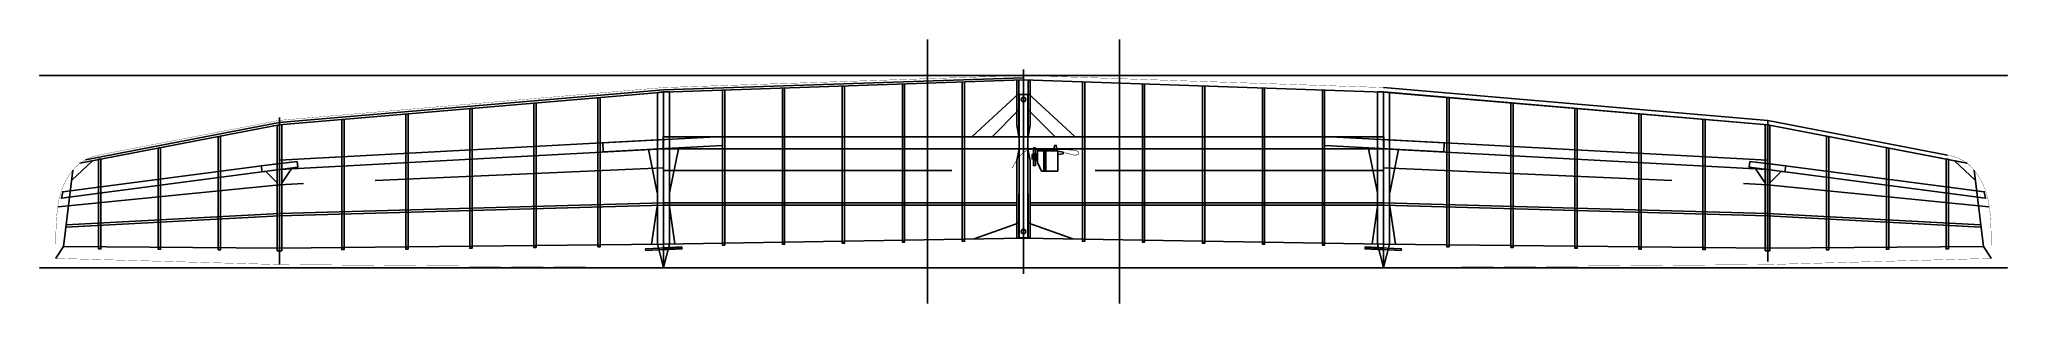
# Model space of a CAD drawing. Extents: x -36.7 to 45.2, y 0 to 11.
import ezdxf

# ---------------------------------------------------------------- set-up
doc = ezdxf.new("R2010")
doc.units = 0
doc.header["$MEASUREMENT"] = 0
doc.linetypes.add('DASHED', pattern=[15, 12, -3])
doc.layers.get('0').update_dxf_attribs({"linetype": 'CONTINUOUS'})

msp = doc.modelspace()

# ---------------------------------------------------------------- linework, layer by layer
at = {"color": 3, "linetype": 'DASHED'}
for points in [[(0.252, 11.003), (0.252, 0), (0.252, 0)], [(8.247, 11.003), (8.247, 0), (8.247, 0)]]:
    msp.add_lwpolyline(points, dxfattribs=at)
at = {"color": 3, "linetype": 'CONTINUOUS'}
for points in [[(4.245, 9.5), (-36.75, 9.5), (-36.75, 9.5)], [(4.252, 9.5), (45.247, 9.5), (45.247, 9.5)], [(4.256, 1.494), (-36.739, 1.494), (-36.739, 1.494)], [(4.241, 1.494), (45.237, 1.494), (45.237, 1.494)]]:
    msp.add_lwpolyline(points, dxfattribs=at)
at = {"color": 1, "linetype": 'CONTINUOUS'}
for points in [[(4.252, 9.313), (-10.75, 8.81), (-10.75, 8.81), (-26.757, 7.442), (-26.757, 7.442), (-35.059, 5.849), (-35.059, 5.849), (-35.059, 5.849), (-35.059, 5.849)], [(4.252, 9.407), (-10.75, 8.904), (-10.75, 8.904), (-26.757, 7.536), (-26.757, 7.536), (-34.826, 5.991), (-34.826, 5.991), (-34.826, 5.991), (-34.826, 5.991)], [(4.246, 9.313), (19.247, 8.81), (19.247, 8.81), (35.254, 7.442), (35.254, 7.442), (43.556, 5.849), (43.556, 5.849), (43.556, 5.849), (43.556, 5.849)], [(4.058, 8.753), (2.109, 6.961), (2.109, 6.961)], [(4.439, 8.753), (6.389, 6.961), (6.389, 6.961)], [(19.251, 9.002), (35.252, 7.629), (35.252, 7.629)], [(19.251, 8.813), (35.252, 7.44), (35.252, 7.44)], [(-26.752, 1.75), (-26.752, 7.744), (-26.752, 7.744)], [(-26.746, 1.626), (-26.746, 7.63), (-26.746, 7.63)], [(2.937, 6.95), (4.058, 8.072), (4.058, 8.072)], [(5.561, 6.95), (4.439, 8.072), (4.439, 8.072)], [(35.252, 1.75), (35.252, 7.629), (35.252, 7.629)], [(35.252, 7.629), (42.745, 6.183), (42.745, 6.183)], [(35.253, 7.44), (43.552, 5.85), (43.552, 5.85)], [(-34.538, 5.944), (-35.397, 5.143), (-35.397, 5.143)], [(-11.373, 6.411), (-11.006, 4.614), (-11.006, 4.614)], [(-10.126, 6.442), (-10.493, 4.619), (-10.493, 4.619)], [(4.664, 6.028), (4.609, 6.028), (4.609, 6.028), (4.609, 6.211), (4.609, 6.211), (4.661, 6.211), (4.661, 6.211), (4.661, 6.211), (4.661, 6.211)], [(18.623, 6.442), (18.99, 4.619), (18.99, 4.619)], [(19.87, 6.411), (19.504, 4.614), (19.504, 4.614)], [(43.035, 5.944), (43.894, 5.143), (43.894, 5.143)], [(-35.743, 2.381), (-35.355, 5.557), (-35.355, 5.557)], [(-27.317, 5.504), (-27.307, 5.494), (-27.307, 5.494), (-27.298, 5.485), (-27.298, 5.485), (-27.284, 5.47), (-27.284, 5.47), (-27.264, 5.45), (-27.264, 5.45), (-27.238, 5.424), (-27.238, 5.424), (-27.107, 5.291), (-27.107, 5.291), (-27.008, 5.192), (-27.008, 5.192), (-26.937, 5.12), (-26.937, 5.12), (-26.89, 5.072), (-26.89, 5.072), (-26.861, 5.043), (-26.861, 5.043), (-26.847, 5.029), (-26.847, 5.029), (-26.841, 5.023), (-26.841, 5.023), (-26.841, 5.022), (-26.841, 5.022), (-26.841, 5.022), (-26.841, 5.022), (-26.841, 5.022), (-26.841, 5.022), (-26.841, 5.022), (-26.841, 5.022), (-26.841, 5.022), (-26.841, 5.022), (-26.841, 5.022), (-26.841, 5.022), (-26.841, 5.022), (-26.841, 5.022)], [(-27.317, 5.504), (-27.307, 5.494), (-27.307, 5.494), (-27.298, 5.485), (-27.298, 5.485), (-27.284, 5.47), (-27.284, 5.47), (-27.264, 5.45), (-27.264, 5.45), (-27.238, 5.424), (-27.238, 5.424), (-27.107, 5.291), (-27.107, 5.291), (-27.008, 5.192), (-27.008, 5.192), (-26.937, 5.12), (-26.937, 5.12), (-26.89, 5.072), (-26.89, 5.072), (-26.861, 5.043), (-26.861, 5.043), (-26.847, 5.029), (-26.847, 5.029), (-26.841, 5.023), (-26.841, 5.023), (-26.841, 5.022), (-26.841, 5.022), (-26.841, 5.022), (-26.841, 5.022), (-26.841, 5.022), (-26.841, 5.022), (-26.841, 5.022), (-26.841, 5.022), (-26.841, 5.022), (-26.841, 5.022), (-26.841, 5.022), (-26.841, 5.022), (-26.841, 5.022), (-26.841, 5.022)], [(-26.248, 5.609), (-26.249, 5.608), (-26.249, 5.608), (-26.257, 5.597), (-26.257, 5.597), (-26.265, 5.585), (-26.265, 5.585), (-26.276, 5.568), (-26.276, 5.568), (-26.293, 5.544), (-26.293, 5.544), (-26.315, 5.511), (-26.315, 5.511), (-26.424, 5.35), (-26.424, 5.35), (-26.507, 5.229), (-26.507, 5.229), (-26.566, 5.142), (-26.566, 5.142), (-26.605, 5.083), (-26.605, 5.083), (-26.629, 5.048), (-26.629, 5.048), (-26.642, 5.03), (-26.642, 5.03), (-26.646, 5.023), (-26.646, 5.023), (-26.647, 5.022), (-26.647, 5.022), (-26.647, 5.022), (-26.647, 5.022), (-26.647, 5.022), (-26.647, 5.022), (-26.647, 5.022), (-26.647, 5.022), (-26.647, 5.022), (-26.647, 5.022), (-26.647, 5.022), (-26.647, 5.022), (-26.647, 5.022), (-26.647, 5.022), (-26.647, 5.022)], [(-26.248, 5.609), (-26.249, 5.608), (-26.249, 5.608), (-26.257, 5.597), (-26.257, 5.597), (-26.265, 5.585), (-26.265, 5.585), (-26.276, 5.568), (-26.276, 5.568), (-26.293, 5.544), (-26.293, 5.544), (-26.315, 5.511), (-26.315, 5.511), (-26.424, 5.35), (-26.424, 5.35), (-26.507, 5.229), (-26.507, 5.229), (-26.566, 5.142), (-26.566, 5.142), (-26.605, 5.083), (-26.605, 5.083), (-26.629, 5.048), (-26.629, 5.048), (-26.642, 5.03), (-26.642, 5.03), (-26.646, 5.023), (-26.646, 5.023), (-26.647, 5.022), (-26.647, 5.022), (-26.647, 5.022), (-26.647, 5.022), (-26.647, 5.022), (-26.647, 5.022), (-26.647, 5.022), (-26.647, 5.022), (-26.647, 5.022), (-26.647, 5.022), (-26.647, 5.022), (-26.647, 5.022), (-26.647, 5.022), (-26.647, 5.022), (-26.647, 5.022)], [(34.746, 5.609), (34.749, 5.604), (34.749, 5.604), (34.754, 5.597), (34.754, 5.597), (34.762, 5.585), (34.762, 5.585), (34.774, 5.568), (34.774, 5.568), (34.79, 5.544), (34.79, 5.544), (34.812, 5.511), (34.812, 5.511), (34.922, 5.35), (34.922, 5.35), (35.004, 5.229), (35.004, 5.229), (35.063, 5.142), (35.063, 5.142), (35.102, 5.083), (35.102, 5.083), (35.126, 5.048), (35.126, 5.048), (35.139, 5.03), (35.139, 5.03), (35.143, 5.023), (35.143, 5.023), (35.144, 5.022), (35.144, 5.022), (35.144, 5.022), (35.144, 5.022), (35.144, 5.022), (35.144, 5.022), (35.144, 5.022), (35.144, 5.022), (35.144, 5.022), (35.144, 5.022), (35.144, 5.022), (35.144, 5.022), (35.144, 5.022), (35.144, 5.022), (35.144, 5.022)], [(34.746, 5.609), (34.749, 5.604), (34.749, 5.604), (34.754, 5.597), (34.754, 5.597), (34.762, 5.585), (34.762, 5.585), (34.774, 5.568), (34.774, 5.568), (34.79, 5.544), (34.79, 5.544), (34.812, 5.511), (34.812, 5.511), (34.922, 5.35), (34.922, 5.35), (35.004, 5.229), (35.004, 5.229), (35.063, 5.142), (35.063, 5.142), (35.102, 5.083), (35.102, 5.083), (35.126, 5.048), (35.126, 5.048), (35.139, 5.03), (35.139, 5.03), (35.143, 5.023), (35.143, 5.023), (35.144, 5.022), (35.144, 5.022), (35.144, 5.022), (35.144, 5.022), (35.144, 5.022), (35.144, 5.022), (35.144, 5.022), (35.144, 5.022), (35.144, 5.022), (35.144, 5.022), (35.144, 5.022), (35.144, 5.022), (35.144, 5.022), (35.144, 5.022), (35.144, 5.022)], [(35.815, 5.504), (35.81, 5.5), (35.81, 5.5), (35.805, 5.494), (35.805, 5.494), (35.795, 5.485), (35.795, 5.485), (35.781, 5.47), (35.781, 5.47), (35.761, 5.45), (35.761, 5.45), (35.735, 5.424), (35.735, 5.424), (35.604, 5.291), (35.604, 5.291), (35.505, 5.192), (35.505, 5.192), (35.435, 5.12), (35.435, 5.12), (35.387, 5.072), (35.387, 5.072), (35.359, 5.043), (35.359, 5.043), (35.344, 5.028), (35.344, 5.028), (35.339, 5.023), (35.339, 5.023), (35.338, 5.022), (35.338, 5.022), (35.338, 5.022), (35.338, 5.022), (35.338, 5.022), (35.338, 5.022), (35.338, 5.022), (35.338, 5.022), (35.338, 5.022), (35.338, 5.022), (35.338, 5.022), (35.338, 5.022), (35.338, 5.022), (35.338, 5.022), (35.338, 5.022)], [(35.815, 5.504), (35.81, 5.5), (35.81, 5.5), (35.805, 5.494), (35.805, 5.494), (35.795, 5.485), (35.795, 5.485), (35.781, 5.47), (35.781, 5.47), (35.761, 5.45), (35.761, 5.45), (35.735, 5.424), (35.735, 5.424), (35.604, 5.291), (35.604, 5.291), (35.505, 5.192), (35.505, 5.192), (35.435, 5.12), (35.435, 5.12), (35.387, 5.072), (35.387, 5.072), (35.359, 5.043), (35.359, 5.043), (35.344, 5.028), (35.344, 5.028), (35.339, 5.023), (35.339, 5.023), (35.338, 5.022), (35.338, 5.022), (35.338, 5.022), (35.338, 5.022), (35.338, 5.022), (35.338, 5.022), (35.338, 5.022), (35.338, 5.022), (35.338, 5.022), (35.338, 5.022), (35.338, 5.022), (35.338, 5.022), (35.338, 5.022), (35.338, 5.022), (35.338, 5.022)], [(44.24, 2.381), (43.852, 5.557), (43.852, 5.557)], [(3.976, 4.197), (-10.735, 4.197), (-10.735, 4.197), (-26.742, 3.746), (-26.742, 3.746), (-35.631, 3.277), (-35.631, 3.277), (-35.644, 3.186), (-35.644, 3.186), (-26.747, 3.657), (-26.747, 3.657), (-10.745, 4.103), (-10.745, 4.103), (3.976, 4.097), (3.976, 4.097), (3.976, 4.097), (3.976, 4.097), (3.976, 4.097), (3.976, 4.097), (3.976, 4.097), (3.976, 4.097)], [(4.526, 4.197), (19.231, 4.197), (19.231, 4.197), (35.238, 3.746), (35.238, 3.746), (44.127, 3.277), (44.127, 3.277), (44.14, 3.186), (44.14, 3.186), (35.244, 3.657), (35.244, 3.657), (19.241, 4.103), (19.241, 4.103), (4.529, 4.097), (4.529, 4.097), (4.529, 4.097), (4.529, 4.097), (4.529, 4.097), (4.529, 4.097), (4.529, 4.097), (4.529, 4.097)], [(-11.006, 4.042), (-11.242, 2.47), (-11.242, 2.47)], [(-10.498, 4.042), (-10.278, 2.486), (-10.278, 2.486)], [(4.068, 3.366), (2.192, 2.696), (2.192, 2.696)], [(4.429, 3.366), (6.305, 2.696), (6.305, 2.696)], [(18.995, 4.042), (18.775, 2.486), (18.775, 2.486)], [(19.504, 4.042), (19.739, 2.47), (19.739, 2.47)], [(4.261, 2.728), (-10.745, 2.476), (-10.745, 2.476), (-26.758, 2.308), (-26.758, 2.308), (-35.741, 2.376), (-35.741, 2.376), (-35.741, 2.376), (-35.741, 2.376)], [(4.236, 2.728), (19.243, 2.476), (19.243, 2.476), (35.255, 2.308), (35.255, 2.308), (44.238, 2.376), (44.238, 2.376), (44.238, 2.376), (44.238, 2.376)], [(-35.749, 2.376), (-36.061, 1.889), (-36.061, 1.889)], [(44.246, 2.376), (44.558, 1.889), (44.558, 1.889)]]:
    msp.add_lwpolyline(points, dxfattribs=at)
at = {"color": 7, "linetype": 'CONTINUOUS', "const_width": 0.0105}
for points in [[(4.252, 9.501), (-10.75, 8.998), (-10.75, 8.998), (-26.757, 7.631), (-26.757, 7.631), (-34.134, 6.216), (-34.134, 6.216), (-34.134, 6.216), (-34.134, 6.216)], [(4.245, 9.501), (19.247, 8.998), (19.247, 8.998), (35.254, 7.63), (35.254, 7.63), (42.748, 6.187), (42.748, 6.187), (42.748, 6.187), (42.748, 6.187)], [(-34.126, 6.216), (-34.133, 6.215), (-34.133, 6.215), (-34.137, 6.215), (-34.137, 6.215), (-34.168, 6.208), (-34.168, 6.208), (-34.191, 6.203), (-34.191, 6.203), (-34.223, 6.195), (-34.223, 6.195), (-34.267, 6.185), (-34.267, 6.185), (-34.323, 6.171), (-34.323, 6.171), (-34.393, 6.154), (-34.393, 6.154), (-34.476, 6.131), (-34.476, 6.131), (-34.569, 6.102), (-34.569, 6.102), (-34.67, 6.065), (-34.67, 6.065), (-34.777, 6.018), (-34.777, 6.018), (-34.888, 5.96), (-34.888, 5.96), (-35, 5.89), (-35, 5.89), (-35.112, 5.806), (-35.112, 5.806), (-35.328, 5.595), (-35.328, 5.595), (-35.525, 5.333), (-35.525, 5.333), (-35.695, 5.033), (-35.695, 5.033), (-35.831, 4.706), (-35.831, 4.706), (-35.928, 4.362), (-35.928, 4.362), (-35.991, 4.007), (-35.991, 4.007), (-36.028, 3.647), (-36.028, 3.647), (-36.049, 3.287), (-36.049, 3.287), (-36.061, 2.936), (-36.061, 2.936), (-36.068, 2.61), (-36.068, 2.61), (-36.07, 2.331), (-36.07, 2.331), (-36.07, 2.118), (-36.07, 2.118), (-36.07, 1.985), (-36.07, 1.985), (-36.07, 1.892), (-36.07, 1.892), (-36.07, 1.888), (-36.07, 1.888), (-36.07, 1.888), (-36.07, 1.888), (-36.07, 1.888), (-36.07, 1.888), (-36.07, 1.888), (-36.07, 1.888), (-36.07, 1.888), (-36.07, 1.888), (-36.07, 1.888), (-36.07, 1.888), (-36.07, 1.888), (-36.07, 1.888), (-36.07, 1.888), (-36.07, 1.888), (-36.07, 1.888), (-36.07, 1.888), (-36.07, 1.888), (-36.07, 1.888), (-36.07, 1.888), (-36.07, 1.888), (-36.07, 1.888), (-36.07, 1.888), (-36.07, 1.888), (-36.07, 1.888), (-36.07, 1.888), (-36.07, 1.888), (-36.07, 1.888), (-36.07, 1.888), (-36.07, 1.888)], [(42.624, 6.216), (42.631, 6.215), (42.631, 6.215), (42.634, 6.215), (42.634, 6.215), (42.665, 6.208), (42.665, 6.208), (42.688, 6.203), (42.688, 6.203), (42.721, 6.195), (42.721, 6.195), (42.764, 6.185), (42.764, 6.185), (42.821, 6.171), (42.821, 6.171), (42.891, 6.154), (42.891, 6.154), (42.973, 6.131), (42.973, 6.131), (43.066, 6.102), (43.066, 6.102), (43.167, 6.065), (43.167, 6.065), (43.274, 6.018), (43.274, 6.018), (43.385, 5.96), (43.385, 5.96), (43.498, 5.89), (43.498, 5.89), (43.61, 5.806), (43.61, 5.806), (43.825, 5.595), (43.825, 5.595), (44.022, 5.333), (44.022, 5.333), (44.193, 5.033), (44.193, 5.033), (44.329, 4.706), (44.329, 4.706), (44.425, 4.362), (44.425, 4.362), (44.488, 4.007), (44.488, 4.007), (44.525, 3.647), (44.525, 3.647), (44.547, 3.287), (44.547, 3.287), (44.559, 2.936), (44.559, 2.936), (44.565, 2.61), (44.565, 2.61), (44.567, 2.331), (44.567, 2.331), (44.568, 2.118), (44.568, 2.118), (44.568, 1.985), (44.568, 1.985), (44.568, 1.892), (44.568, 1.892), (44.568, 1.888), (44.568, 1.888), (44.568, 1.888), (44.568, 1.888), (44.568, 1.888), (44.568, 1.888), (44.568, 1.888), (44.568, 1.888), (44.568, 1.888), (44.568, 1.888), (44.568, 1.888), (44.568, 1.888), (44.568, 1.888), (44.568, 1.888), (44.568, 1.888), (44.568, 1.888), (44.568, 1.888), (44.568, 1.888), (44.568, 1.888), (44.568, 1.888), (44.568, 1.888), (44.568, 1.888), (44.568, 1.888), (44.568, 1.888), (44.568, 1.888), (44.568, 1.888), (44.568, 1.888), (44.568, 1.888), (44.568, 1.888), (44.568, 1.888), (44.568, 1.888)], [(-36.063, 1.884), (-26.758, 1.627), (-26.758, 1.627), (-10.751, 1.501), (-10.751, 1.501), (4.251, 1.501), (4.251, 1.501), (4.251, 1.501), (4.251, 1.501)], [(44.561, 1.884), (35.255, 1.627), (35.255, 1.627), (19.248, 1.501), (19.248, 1.501), (4.247, 1.501), (4.247, 1.501), (4.247, 1.501), (4.247, 1.501)]]:
    msp.add_lwpolyline(points, dxfattribs=at)
at = {"color": 1, "linetype": 'CONTINUOUS'}
for points in [[(-3.301, 9.052), (-3.301, 2.515), (-3.301, 2.515), (-3.207, 2.515), (-3.207, 2.515), (-3.207, 9.054), (-3.207, 9.054), (-3.301, 9.052), (-3.301, 9.052), (-3.301, 9.052), (-3.301, 9.052), (-3.301, 9.052), (-3.301, 9.052), (-3.301, 9.052), (-3.301, 9.052)], [(-3.301, 9.052), (-3.301, 2.515), (-3.301, 2.515), (-3.207, 2.515), (-3.207, 2.515), (-3.207, 9.054), (-3.207, 9.054), (-3.301, 9.052), (-3.301, 9.052), (-3.301, 9.052), (-3.301, 9.052), (-3.301, 9.052), (-3.301, 9.052), (-3.301, 9.052), (-3.301, 9.052)], [(-0.797, 9.138), (-0.797, 2.56), (-0.797, 2.56), (-0.702, 2.56), (-0.702, 2.56), (-0.702, 9.146), (-0.702, 9.146), (-0.797, 9.138), (-0.797, 9.138), (-0.797, 9.138), (-0.797, 9.138), (-0.797, 9.138), (-0.797, 9.138), (-0.797, 9.138), (-0.797, 9.138)], [(-0.797, 9.138), (-0.797, 2.56), (-0.797, 2.56), (-0.702, 2.56), (-0.702, 2.56), (-0.702, 9.146), (-0.702, 9.146), (-0.797, 9.138), (-0.797, 9.138), (-0.797, 9.138), (-0.797, 9.138), (-0.797, 9.138), (-0.797, 9.138), (-0.797, 9.138), (-0.797, 9.138)], [(1.697, 9.224), (1.697, 2.599), (1.697, 2.599), (1.792, 2.599), (1.792, 2.599), (1.792, 9.23), (1.792, 9.23), (1.697, 9.224), (1.697, 9.224), (1.697, 9.224), (1.697, 9.224), (1.697, 9.224), (1.697, 9.224), (1.697, 9.224), (1.697, 9.224)], [(1.697, 9.224), (1.697, 2.599), (1.697, 2.599), (1.792, 2.599), (1.792, 2.599), (1.792, 9.23), (1.792, 9.23), (1.697, 9.224), (1.697, 9.224), (1.697, 9.224), (1.697, 9.224), (1.697, 9.224), (1.697, 9.224), (1.697, 9.224), (1.697, 9.224)], [(4.058, 6.961), (3.969, 7.427), (3.969, 7.427), (3.969, 9.308), (3.969, 9.308), (4.058, 9.308), (4.058, 9.308), (4.058, 6.961), (4.058, 6.961), (4.058, 6.961), (4.058, 6.961), (4.058, 6.961), (4.058, 6.961), (4.058, 6.961), (4.058, 6.961)], [(4.439, 6.961), (4.529, 7.427), (4.529, 7.427), (4.529, 9.308), (4.529, 9.308), (4.439, 9.308), (4.439, 9.308), (4.439, 6.961), (4.439, 6.961), (4.439, 6.961), (4.439, 6.961), (4.439, 6.961), (4.439, 6.961), (4.439, 6.961), (4.439, 6.961)], [(6.8, 9.224), (6.8, 2.599), (6.8, 2.599), (6.706, 2.599), (6.706, 2.599), (6.706, 9.23), (6.706, 9.23), (6.8, 9.224), (6.8, 9.224), (6.8, 9.224), (6.8, 9.224), (6.8, 9.224), (6.8, 9.224), (6.8, 9.224), (6.8, 9.224)], [(6.8, 9.224), (6.8, 2.599), (6.8, 2.599), (6.706, 2.599), (6.706, 2.599), (6.706, 9.23), (6.706, 9.23), (6.8, 9.224), (6.8, 9.224), (6.8, 9.224), (6.8, 9.224), (6.8, 9.224), (6.8, 9.224), (6.8, 9.224), (6.8, 9.224)], [(9.294, 9.138), (9.294, 2.56), (9.294, 2.56), (9.2, 2.56), (9.2, 2.56), (9.2, 9.146), (9.2, 9.146), (9.294, 9.138), (9.294, 9.138), (9.294, 9.138), (9.294, 9.138), (9.294, 9.138), (9.294, 9.138), (9.294, 9.138), (9.294, 9.138)], [(9.294, 9.138), (9.294, 2.56), (9.294, 2.56), (9.2, 2.56), (9.2, 2.56), (9.2, 9.146), (9.2, 9.146), (9.294, 9.138), (9.294, 9.138), (9.294, 9.138), (9.294, 9.138), (9.294, 9.138), (9.294, 9.138), (9.294, 9.138), (9.294, 9.138)], [(11.799, 9.052), (11.799, 2.515), (11.799, 2.515), (11.704, 2.515), (11.704, 2.515), (11.704, 9.054), (11.704, 9.054), (11.799, 9.052), (11.799, 9.052), (11.799, 9.052), (11.799, 9.052), (11.799, 9.052), (11.799, 9.052), (11.799, 9.052), (11.799, 9.052)], [(11.799, 9.052), (11.799, 2.515), (11.799, 2.515), (11.704, 2.515), (11.704, 2.515), (11.704, 9.054), (11.704, 9.054), (11.799, 9.052), (11.799, 9.052), (11.799, 9.052), (11.799, 9.052), (11.799, 9.052), (11.799, 9.052), (11.799, 9.052), (11.799, 9.052)], [(-16.152, 8.344), (-16.152, 2.342), (-16.152, 2.342), (-16.057, 2.342), (-16.057, 2.342), (-16.057, 8.355), (-16.057, 8.355), (-16.152, 8.344), (-16.152, 8.344), (-16.152, 8.344), (-16.152, 8.344), (-16.152, 8.344), (-16.152, 8.344), (-16.152, 8.344), (-16.152, 8.344)], [(-16.152, 8.344), (-16.152, 2.342), (-16.152, 2.342), (-16.057, 2.342), (-16.057, 2.342), (-16.057, 8.355), (-16.057, 8.355), (-16.152, 8.344), (-16.152, 8.344), (-16.152, 8.344), (-16.152, 8.344), (-16.152, 8.344), (-16.152, 8.344), (-16.152, 8.344), (-16.152, 8.344)], [(-13.479, 8.567), (-13.479, 2.371), (-13.479, 2.371), (-13.385, 2.371), (-13.385, 2.371), (-13.385, 8.577), (-13.385, 8.577), (-13.479, 8.567), (-13.479, 8.567), (-13.479, 8.567), (-13.479, 8.567), (-13.479, 8.567), (-13.479, 8.567), (-13.479, 8.567), (-13.479, 8.567)], [(-13.479, 8.567), (-13.479, 2.371), (-13.479, 2.371), (-13.385, 2.371), (-13.385, 2.371), (-13.385, 8.577), (-13.385, 8.577), (-13.479, 8.567), (-13.479, 8.567), (-13.479, 8.567), (-13.479, 8.567), (-13.479, 8.567), (-13.479, 8.567), (-13.479, 8.567), (-13.479, 8.567)], [(-10.747, 8.813), (-10.747, 1.499), (-10.747, 1.499), (-10.998, 2.476), (-10.998, 2.476), (-10.998, 8.79), (-10.998, 8.79), (-10.747, 8.813), (-10.747, 8.813), (-10.747, 8.813), (-10.747, 8.813), (-10.747, 8.813), (-10.747, 8.813), (-10.747, 8.813), (-10.747, 8.813)], [(-10.747, 8.813), (-10.747, 1.499), (-10.747, 1.499), (-10.998, 2.476), (-10.998, 2.476), (-10.998, 8.79), (-10.998, 8.79), (-10.747, 8.813), (-10.747, 8.813), (-10.747, 8.813), (-10.747, 8.813), (-10.747, 8.813), (-10.747, 8.813), (-10.747, 8.813), (-10.747, 8.813)], [(-10.747, 8.813), (-10.747, 1.499), (-10.747, 1.499), (-10.495, 2.473), (-10.495, 2.473), (-10.495, 8.816), (-10.495, 8.816), (-10.747, 8.813), (-10.747, 8.813), (-10.747, 8.813), (-10.747, 8.813), (-10.747, 8.813), (-10.747, 8.813), (-10.747, 8.813), (-10.747, 8.813)], [(-10.747, 8.813), (-10.747, 1.499), (-10.747, 1.499), (-10.495, 2.473), (-10.495, 2.473), (-10.495, 8.816), (-10.495, 8.816), (-10.747, 8.813), (-10.747, 8.813), (-10.747, 8.813), (-10.747, 8.813), (-10.747, 8.813), (-10.747, 8.813), (-10.747, 8.813), (-10.747, 8.813)], [(-8.295, 8.881), (-8.295, 2.436), (-8.295, 2.436), (-8.2, 2.436), (-8.2, 2.436), (-8.2, 8.889), (-8.2, 8.889), (-8.295, 8.881), (-8.295, 8.881), (-8.295, 8.881), (-8.295, 8.881), (-8.295, 8.881), (-8.295, 8.881), (-8.295, 8.881), (-8.295, 8.881)], [(-8.295, 8.881), (-8.295, 2.436), (-8.295, 2.436), (-8.2, 2.436), (-8.2, 2.436), (-8.2, 8.889), (-8.2, 8.889), (-8.295, 8.881), (-8.295, 8.881), (-8.295, 8.881), (-8.295, 8.881), (-8.295, 8.881), (-8.295, 8.881), (-8.295, 8.881), (-8.295, 8.881)], [(-5.798, 8.978), (-5.798, 2.473), (-5.798, 2.473), (-5.704, 2.473), (-5.704, 2.473), (-5.704, 8.981), (-5.704, 8.981), (-5.798, 8.978), (-5.798, 8.978), (-5.798, 8.978), (-5.798, 8.978), (-5.798, 8.978), (-5.798, 8.978), (-5.798, 8.978), (-5.798, 8.978)], [(-5.798, 8.978), (-5.798, 2.473), (-5.798, 2.473), (-5.704, 2.473), (-5.704, 2.473), (-5.704, 8.981), (-5.704, 8.981), (-5.798, 8.978), (-5.798, 8.978), (-5.798, 8.978), (-5.798, 8.978), (-5.798, 8.978), (-5.798, 8.978), (-5.798, 8.978), (-5.798, 8.978)], [(4.065, 8.712), (4.434, 8.712), (4.434, 8.712), (4.434, 2.735), (4.434, 2.735), (4.065, 2.735), (4.065, 2.735), (4.065, 8.712), (4.065, 8.712), (4.065, 8.712), (4.065, 8.712), (4.065, 8.712), (4.065, 8.712), (4.065, 8.712), (4.065, 8.712)], [(4.065, 8.712), (4.434, 8.712), (4.434, 8.712), (4.434, 2.735), (4.434, 2.735), (4.065, 2.735), (4.065, 2.735), (4.065, 8.712), (4.065, 8.712), (4.065, 8.712), (4.065, 8.712), (4.065, 8.712), (4.065, 8.712), (4.065, 8.712), (4.065, 8.712)], [(4.248, 8.408), (4.285, 8.415), (4.285, 8.415), (4.315, 8.435), (4.315, 8.435), (4.335, 8.465), (4.335, 8.465), (4.342, 8.501), (4.342, 8.501), (4.335, 8.538), (4.335, 8.538), (4.315, 8.567), (4.315, 8.567), (4.285, 8.587), (4.285, 8.587), (4.248, 8.595), (4.248, 8.595), (4.212, 8.587), (4.212, 8.587), (4.182, 8.567), (4.182, 8.567), (4.162, 8.538), (4.162, 8.538), (4.154, 8.501), (4.154, 8.501), (4.162, 8.465), (4.162, 8.465), (4.182, 8.435), (4.182, 8.435), (4.212, 8.415), (4.212, 8.415), (4.248, 8.408), (4.248, 8.408), (4.248, 8.408), (4.248, 8.408), (4.248, 8.408), (4.248, 8.408), (4.248, 8.408), (4.248, 8.408), (4.248, 8.408), (4.248, 8.408), (4.248, 8.408), (4.248, 8.408), (4.248, 8.408), (4.248, 8.408), (4.248, 8.408), (4.248, 8.408), (4.248, 8.408)], [(14.295, 8.978), (14.295, 2.473), (14.295, 2.473), (14.201, 2.473), (14.201, 2.473), (14.201, 8.981), (14.201, 8.981), (14.295, 8.978), (14.295, 8.978), (14.295, 8.978), (14.295, 8.978), (14.295, 8.978), (14.295, 8.978), (14.295, 8.978), (14.295, 8.978)], [(14.295, 8.978), (14.295, 2.473), (14.295, 2.473), (14.201, 2.473), (14.201, 2.473), (14.201, 8.981), (14.201, 8.981), (14.295, 8.978), (14.295, 8.978), (14.295, 8.978), (14.295, 8.978), (14.295, 8.978), (14.295, 8.978), (14.295, 8.978), (14.295, 8.978)], [(16.792, 8.881), (16.792, 2.436), (16.792, 2.436), (16.698, 2.436), (16.698, 2.436), (16.698, 8.889), (16.698, 8.889), (16.792, 8.881), (16.792, 8.881), (16.792, 8.881), (16.792, 8.881), (16.792, 8.881), (16.792, 8.881), (16.792, 8.881), (16.792, 8.881)], [(16.792, 8.881), (16.792, 2.436), (16.792, 2.436), (16.698, 2.436), (16.698, 2.436), (16.698, 8.889), (16.698, 8.889), (16.792, 8.881), (16.792, 8.881), (16.792, 8.881), (16.792, 8.881), (16.792, 8.881), (16.792, 8.881), (16.792, 8.881), (16.792, 8.881)], [(19.244, 8.813), (19.244, 1.499), (19.244, 1.499), (18.993, 2.473), (18.993, 2.473), (18.993, 8.816), (18.993, 8.816), (19.244, 8.813), (19.244, 8.813), (19.244, 8.813), (19.244, 8.813), (19.244, 8.813), (19.244, 8.813), (19.244, 8.813), (19.244, 8.813)], [(19.244, 8.813), (19.244, 1.499), (19.244, 1.499), (18.993, 2.473), (18.993, 2.473), (18.993, 8.816), (18.993, 8.816), (19.244, 8.813), (19.244, 8.813), (19.244, 8.813), (19.244, 8.813), (19.244, 8.813), (19.244, 8.813), (19.244, 8.813), (19.244, 8.813)], [(19.244, 8.813), (19.244, 1.499), (19.244, 1.499), (19.496, 2.476), (19.496, 2.476), (19.496, 8.79), (19.496, 8.79), (19.244, 8.813), (19.244, 8.813), (19.244, 8.813), (19.244, 8.813), (19.244, 8.813), (19.244, 8.813), (19.244, 8.813), (19.244, 8.813)], [(19.244, 8.813), (19.244, 1.499), (19.244, 1.499), (19.496, 2.476), (19.496, 2.476), (19.496, 8.79), (19.496, 8.79), (19.244, 8.813), (19.244, 8.813), (19.244, 8.813), (19.244, 8.813), (19.244, 8.813), (19.244, 8.813), (19.244, 8.813), (19.244, 8.813)], [(21.977, 8.567), (21.977, 2.371), (21.977, 2.371), (21.882, 2.371), (21.882, 2.371), (21.882, 8.577), (21.882, 8.577), (21.977, 8.567), (21.977, 8.567), (21.977, 8.567), (21.977, 8.567), (21.977, 8.567), (21.977, 8.567), (21.977, 8.567), (21.977, 8.567)], [(21.977, 8.567), (21.977, 2.371), (21.977, 2.371), (21.882, 2.371), (21.882, 2.371), (21.882, 8.577), (21.882, 8.577), (21.977, 8.567), (21.977, 8.567), (21.977, 8.567), (21.977, 8.567), (21.977, 8.567), (21.977, 8.567), (21.977, 8.567), (21.977, 8.567)], [(24.649, 8.344), (24.649, 2.342), (24.649, 2.342), (24.555, 2.342), (24.555, 2.342), (24.555, 8.355), (24.555, 8.355), (24.649, 8.344), (24.649, 8.344), (24.649, 8.344), (24.649, 8.344), (24.649, 8.344), (24.649, 8.344), (24.649, 8.344), (24.649, 8.344)], [(24.649, 8.344), (24.649, 2.342), (24.649, 2.342), (24.555, 2.342), (24.555, 2.342), (24.555, 8.355), (24.555, 8.355), (24.649, 8.344), (24.649, 8.344), (24.649, 8.344), (24.649, 8.344), (24.649, 8.344), (24.649, 8.344), (24.649, 8.344), (24.649, 8.344)], [(-26.842, 7.42), (-26.838, 2.196), (-26.838, 2.196), (-26.745, 2.201), (-26.745, 2.201), (-26.747, 7.443), (-26.747, 7.443), (-26.842, 7.42), (-26.842, 7.42), (-26.842, 7.42), (-26.842, 7.42), (-26.842, 7.42), (-26.842, 7.42), (-26.842, 7.42), (-26.842, 7.42)], [(-26.842, 7.42), (-26.838, 2.196), (-26.838, 2.196), (-26.745, 2.201), (-26.745, 2.201), (-26.747, 7.443), (-26.747, 7.443), (-26.842, 7.42), (-26.842, 7.42), (-26.842, 7.42), (-26.842, 7.42), (-26.842, 7.42), (-26.842, 7.42), (-26.842, 7.42), (-26.842, 7.42)], [(-26.747, 7.441), (-26.743, 2.204), (-26.743, 2.204), (-26.653, 2.201), (-26.653, 2.201), (-26.653, 7.456), (-26.653, 7.456), (-26.747, 7.441), (-26.747, 7.441), (-26.747, 7.441), (-26.747, 7.441), (-26.747, 7.441), (-26.747, 7.441), (-26.747, 7.441), (-26.747, 7.441)], [(-26.747, 7.441), (-26.743, 2.204), (-26.743, 2.204), (-26.653, 2.201), (-26.653, 2.201), (-26.653, 7.456), (-26.653, 7.456), (-26.747, 7.441), (-26.747, 7.441), (-26.747, 7.441), (-26.747, 7.441), (-26.747, 7.441), (-26.747, 7.441), (-26.747, 7.441), (-26.747, 7.441)], [(-24.153, 7.658), (-24.153, 2.248), (-24.153, 2.248), (-24.058, 2.248), (-24.058, 2.248), (-24.058, 7.668), (-24.058, 7.668), (-24.153, 7.658), (-24.153, 7.658), (-24.153, 7.658), (-24.153, 7.658), (-24.153, 7.658), (-24.153, 7.658), (-24.153, 7.658), (-24.153, 7.658)], [(-24.153, 7.658), (-24.153, 2.248), (-24.153, 2.248), (-24.058, 2.248), (-24.058, 2.248), (-24.058, 7.668), (-24.058, 7.668), (-24.153, 7.658), (-24.153, 7.658), (-24.153, 7.658), (-24.153, 7.658), (-24.153, 7.658), (-24.153, 7.658), (-24.153, 7.658), (-24.153, 7.658)], [(-21.486, 7.891), (-21.486, 2.271), (-21.486, 2.271), (-21.391, 2.271), (-21.391, 2.271), (-21.391, 7.899), (-21.391, 7.899), (-21.486, 7.891), (-21.486, 7.891), (-21.486, 7.891), (-21.486, 7.891), (-21.486, 7.891), (-21.486, 7.891), (-21.486, 7.891), (-21.486, 7.891)], [(-21.486, 7.891), (-21.486, 2.271), (-21.486, 2.271), (-21.391, 2.271), (-21.391, 2.271), (-21.391, 7.899), (-21.391, 7.899), (-21.486, 7.891), (-21.486, 7.891), (-21.486, 7.891), (-21.486, 7.891), (-21.486, 7.891), (-21.486, 7.891), (-21.486, 7.891), (-21.486, 7.891)], [(-18.819, 8.121), (-18.819, 2.303), (-18.819, 2.303), (-18.724, 2.303), (-18.724, 2.303), (-18.724, 8.135), (-18.724, 8.135), (-18.819, 8.121), (-18.819, 8.121), (-18.819, 8.121), (-18.819, 8.121), (-18.819, 8.121), (-18.819, 8.121), (-18.819, 8.121), (-18.819, 8.121)], [(-18.819, 8.121), (-18.819, 2.303), (-18.819, 2.303), (-18.724, 2.303), (-18.724, 2.303), (-18.724, 8.135), (-18.724, 8.135), (-18.819, 8.121), (-18.819, 8.121), (-18.819, 8.121), (-18.819, 8.121), (-18.819, 8.121), (-18.819, 8.121), (-18.819, 8.121), (-18.819, 8.121)], [(27.316, 8.121), (27.316, 2.303), (27.316, 2.303), (27.221, 2.303), (27.221, 2.303), (27.221, 8.135), (27.221, 8.135), (27.316, 8.121), (27.316, 8.121), (27.316, 8.121), (27.316, 8.121), (27.316, 8.121), (27.316, 8.121), (27.316, 8.121), (27.316, 8.121)], [(27.316, 8.121), (27.316, 2.303), (27.316, 2.303), (27.221, 2.303), (27.221, 2.303), (27.221, 8.135), (27.221, 8.135), (27.316, 8.121), (27.316, 8.121), (27.316, 8.121), (27.316, 8.121), (27.316, 8.121), (27.316, 8.121), (27.316, 8.121), (27.316, 8.121)], [(29.983, 7.891), (29.983, 2.271), (29.983, 2.271), (29.889, 2.271), (29.889, 2.271), (29.889, 7.899), (29.889, 7.899), (29.983, 7.891), (29.983, 7.891), (29.983, 7.891), (29.983, 7.891), (29.983, 7.891), (29.983, 7.891), (29.983, 7.891), (29.983, 7.891)], [(29.983, 7.891), (29.983, 2.271), (29.983, 2.271), (29.889, 2.271), (29.889, 2.271), (29.889, 7.899), (29.889, 7.899), (29.983, 7.891), (29.983, 7.891), (29.983, 7.891), (29.983, 7.891), (29.983, 7.891), (29.983, 7.891), (29.983, 7.891), (29.983, 7.891)], [(32.65, 7.658), (32.65, 2.248), (32.65, 2.248), (32.556, 2.248), (32.556, 2.248), (32.556, 7.668), (32.556, 7.668), (32.65, 7.658), (32.65, 7.658), (32.65, 7.658), (32.65, 7.658), (32.65, 7.658), (32.65, 7.658), (32.65, 7.658), (32.65, 7.658)], [(32.65, 7.658), (32.65, 2.248), (32.65, 2.248), (32.556, 2.248), (32.556, 2.248), (32.556, 7.668), (32.556, 7.668), (32.65, 7.658), (32.65, 7.658), (32.65, 7.658), (32.65, 7.658), (32.65, 7.658), (32.65, 7.658), (32.65, 7.658), (32.65, 7.658)], [(35.245, 7.441), (35.241, 2.204), (35.241, 2.204), (35.15, 2.201), (35.15, 2.201), (35.15, 7.456), (35.15, 7.456), (35.245, 7.441), (35.245, 7.441), (35.245, 7.441), (35.245, 7.441), (35.245, 7.441), (35.245, 7.441), (35.245, 7.441), (35.245, 7.441)], [(35.245, 7.441), (35.241, 2.204), (35.241, 2.204), (35.15, 2.201), (35.15, 2.201), (35.15, 7.456), (35.15, 7.456), (35.245, 7.441), (35.245, 7.441), (35.245, 7.441), (35.245, 7.441), (35.245, 7.441), (35.245, 7.441), (35.245, 7.441), (35.245, 7.441)], [(35.339, 7.42), (35.335, 2.196), (35.335, 2.196), (35.242, 2.201), (35.242, 2.201), (35.245, 7.443), (35.245, 7.443), (35.339, 7.42), (35.339, 7.42), (35.339, 7.42), (35.339, 7.42), (35.339, 7.42), (35.339, 7.42), (35.339, 7.42), (35.339, 7.42)], [(35.339, 7.42), (35.335, 2.196), (35.335, 2.196), (35.242, 2.201), (35.242, 2.201), (35.245, 7.443), (35.245, 7.443), (35.339, 7.42), (35.339, 7.42), (35.339, 7.42), (35.339, 7.42), (35.339, 7.42), (35.339, 7.42), (35.339, 7.42), (35.339, 7.42)], [(-29.296, 6.951), (-29.296, 2.245), (-29.296, 2.245), (-29.202, 2.245), (-29.202, 2.245), (-29.202, 6.974), (-29.202, 6.974), (-29.296, 6.951), (-29.296, 6.951), (-29.296, 6.951), (-29.296, 6.951), (-29.296, 6.951), (-29.296, 6.951), (-29.296, 6.951), (-29.296, 6.951)], [(-29.296, 6.951), (-29.296, 2.245), (-29.296, 2.245), (-29.202, 2.245), (-29.202, 2.245), (-29.202, 6.974), (-29.202, 6.974), (-29.296, 6.951), (-29.296, 6.951), (-29.296, 6.951), (-29.296, 6.951), (-29.296, 6.951), (-29.296, 6.951), (-29.296, 6.951), (-29.296, 6.951)], [(-26.747, 5.583), (-10.753, 6.45), (-10.753, 6.45), (-10.753, 6.828), (-10.753, 6.828), (-26.745, 5.971), (-26.745, 5.971), (-26.747, 5.583), (-26.747, 5.583), (-26.747, 5.583), (-26.747, 5.583), (-26.747, 5.583), (-26.747, 5.583), (-26.747, 5.583), (-26.747, 5.583)], [(-26.747, 5.583), (-10.753, 6.45), (-10.753, 6.45), (-10.753, 6.828), (-10.753, 6.828), (-26.745, 5.971), (-26.745, 5.971), (-26.747, 5.583), (-26.747, 5.583), (-26.747, 5.583), (-26.747, 5.583), (-26.747, 5.583), (-26.747, 5.583), (-26.747, 5.583), (-26.747, 5.583)], [(-10.76, 6.952), (-10.76, 6.449), (-10.76, 6.449), (4.247, 6.449), (4.247, 6.449), (4.247, 6.952), (4.247, 6.952), (-10.76, 6.952), (-10.76, 6.952), (-10.76, 6.952), (-10.76, 6.952), (-10.76, 6.952), (-10.76, 6.952), (-10.76, 6.952), (-10.76, 6.952)], [(-10.76, 6.952), (-10.76, 6.449), (-10.76, 6.449), (4.247, 6.449), (4.247, 6.449), (4.247, 6.952), (4.247, 6.952), (-10.76, 6.952), (-10.76, 6.952), (-10.76, 6.952), (-10.76, 6.952), (-10.76, 6.952), (-10.76, 6.952), (-10.76, 6.952), (-10.76, 6.952)], [(19.257, 6.952), (19.257, 6.449), (19.257, 6.449), (4.25, 6.449), (4.25, 6.449), (4.25, 6.952), (4.25, 6.952), (19.257, 6.952), (19.257, 6.952), (19.257, 6.952), (19.257, 6.952), (19.257, 6.952), (19.257, 6.952), (19.257, 6.952), (19.257, 6.952)], [(19.257, 6.952), (19.257, 6.449), (19.257, 6.449), (4.25, 6.449), (4.25, 6.449), (4.25, 6.952), (4.25, 6.952), (19.257, 6.952), (19.257, 6.952), (19.257, 6.952), (19.257, 6.952), (19.257, 6.952), (19.257, 6.952), (19.257, 6.952), (19.257, 6.952)], [(5.643, 6.37), (5.612, 6.59), (5.612, 6.59), (5.544, 6.59), (5.544, 6.59), (5.51, 6.37), (5.51, 6.37), (5.643, 6.37), (5.643, 6.37), (5.643, 6.37), (5.643, 6.37), (5.643, 6.37), (5.643, 6.37), (5.643, 6.37), (5.643, 6.37)], [(35.245, 5.583), (19.25, 6.45), (19.25, 6.45), (19.25, 6.828), (19.25, 6.828), (35.242, 5.971), (35.242, 5.971), (35.245, 5.583), (35.245, 5.583), (35.245, 5.583), (35.245, 5.583), (35.245, 5.583), (35.245, 5.583), (35.245, 5.583), (35.245, 5.583)], [(35.245, 5.583), (19.25, 6.45), (19.25, 6.45), (19.25, 6.828), (19.25, 6.828), (35.242, 5.971), (35.242, 5.971), (35.245, 5.583), (35.245, 5.583), (35.245, 5.583), (35.245, 5.583), (35.245, 5.583), (35.245, 5.583), (35.245, 5.583), (35.245, 5.583)], [(37.794, 6.951), (37.794, 2.245), (37.794, 2.245), (37.699, 2.245), (37.699, 2.245), (37.699, 6.974), (37.699, 6.974), (37.794, 6.951), (37.794, 6.951), (37.794, 6.951), (37.794, 6.951), (37.794, 6.951), (37.794, 6.951), (37.794, 6.951), (37.794, 6.951)], [(37.794, 6.951), (37.794, 2.245), (37.794, 2.245), (37.699, 2.245), (37.699, 2.245), (37.699, 6.974), (37.699, 6.974), (37.794, 6.951), (37.794, 6.951), (37.794, 6.951), (37.794, 6.951), (37.794, 6.951), (37.794, 6.951), (37.794, 6.951), (37.794, 6.951)], [(-35.833, 4.391), (-26.75, 5.583), (-26.75, 5.583), (-26.752, 5.835), (-26.752, 5.835), (-35.775, 4.656), (-35.775, 4.656), (-35.833, 4.391), (-35.833, 4.391), (-35.833, 4.391), (-35.833, 4.391), (-35.833, 4.391), (-35.833, 4.391), (-35.833, 4.391), (-35.833, 4.391)], [(-35.833, 4.391), (-26.75, 5.583), (-26.75, 5.583), (-26.752, 5.835), (-26.752, 5.835), (-35.775, 4.656), (-35.775, 4.656), (-35.833, 4.391), (-35.833, 4.391), (-35.833, 4.391), (-35.833, 4.391), (-35.833, 4.391), (-35.833, 4.391), (-35.833, 4.391), (-35.833, 4.391)], [(-34.281, 6.01), (-34.281, 2.277), (-34.281, 2.277), (-34.187, 2.277), (-34.187, 2.277), (-34.187, 6.026), (-34.187, 6.026), (-34.281, 6.01), (-34.281, 6.01), (-34.281, 6.01), (-34.281, 6.01), (-34.281, 6.01), (-34.281, 6.01), (-34.281, 6.01), (-34.281, 6.01)], [(-34.281, 6.01), (-34.281, 2.277), (-34.281, 2.277), (-34.187, 2.277), (-34.187, 2.277), (-34.187, 6.026), (-34.187, 6.026), (-34.281, 6.01), (-34.281, 6.01), (-34.281, 6.01), (-34.281, 6.01), (-34.281, 6.01), (-34.281, 6.01), (-34.281, 6.01), (-34.281, 6.01)], [(-31.797, 6.476), (-31.797, 2.264), (-31.797, 2.264), (-31.703, 2.264), (-31.703, 2.264), (-31.703, 6.497), (-31.703, 6.497), (-31.797, 6.476), (-31.797, 6.476), (-31.797, 6.476), (-31.797, 6.476), (-31.797, 6.476), (-31.797, 6.476), (-31.797, 6.476), (-31.797, 6.476)], [(-31.797, 6.476), (-31.797, 2.264), (-31.797, 2.264), (-31.703, 2.264), (-31.703, 2.264), (-31.703, 6.497), (-31.703, 6.497), (-31.797, 6.476), (-31.797, 6.476), (-31.797, 6.476), (-31.797, 6.476), (-31.797, 6.476), (-31.797, 6.476), (-31.797, 6.476), (-31.797, 6.476)], [(4.06, 2.727), (3.974, 2.725), (3.974, 2.725), (3.974, 5.965), (3.974, 5.965), (4.063, 6.45), (4.063, 6.45), (4.06, 2.727), (4.06, 2.727), (4.06, 2.727), (4.06, 2.727), (4.06, 2.727), (4.06, 2.727), (4.06, 2.727), (4.06, 2.727)], [(4.437, 2.727), (4.523, 2.725), (4.523, 2.725), (4.523, 5.965), (4.523, 5.965), (4.434, 6.45), (4.434, 6.45), (4.437, 2.727), (4.437, 2.727), (4.437, 2.727), (4.437, 2.727), (4.437, 2.727), (4.437, 2.727), (4.437, 2.727), (4.437, 2.727)], [(4.745, 5.751), (4.665, 5.751), (4.665, 5.751), (4.665, 6.482), (4.665, 6.482), (4.745, 6.482), (4.745, 6.482), (4.745, 5.751), (4.745, 5.751), (4.745, 5.751), (4.745, 5.751), (4.745, 5.751), (4.745, 5.751), (4.745, 5.751), (4.745, 5.751)], [(4.803, 5.994), (4.677, 5.994), (4.677, 5.994), (4.677, 6.242), (4.677, 6.242), (4.803, 6.242), (4.803, 6.242), (4.803, 5.994), (4.803, 5.994), (4.803, 5.994), (4.803, 5.994), (4.803, 5.994), (4.803, 5.994), (4.803, 5.994), (4.803, 5.994)], [(5.092, 6.368), (4.825, 6.368), (4.825, 6.368), (4.825, 5.875), (4.825, 5.875), (5.001, 5.516), (5.001, 5.516), (5.092, 5.516), (5.092, 5.516), (5.092, 6.368), (5.092, 6.368), (5.092, 6.368), (5.092, 6.368), (5.092, 6.368), (5.092, 6.368), (5.092, 6.368), (5.092, 6.368), (5.092, 6.368)], [(5.169, 6.368), (5.096, 6.368), (5.096, 6.368), (5.096, 5.514), (5.096, 5.514), (5.169, 5.514), (5.169, 5.514), (5.169, 6.368), (5.169, 6.368), (5.169, 6.368), (5.169, 6.368), (5.169, 6.368), (5.169, 6.368), (5.169, 6.368), (5.169, 6.368)], [(5.675, 5.518), (5.175, 5.518), (5.175, 5.518), (5.175, 6.368), (5.175, 6.368), (5.675, 6.368), (5.675, 6.368), (5.675, 5.518), (5.675, 5.518), (5.675, 5.518), (5.675, 5.518), (5.675, 5.518), (5.675, 5.518), (5.675, 5.518), (5.675, 5.518)], [(5.676, 6.212), (5.896, 6.243), (5.896, 6.243), (5.896, 6.311), (5.896, 6.311), (5.676, 6.345), (5.676, 6.345), (5.676, 6.212), (5.676, 6.212), (5.676, 6.212), (5.676, 6.212), (5.676, 6.212), (5.676, 6.212), (5.676, 6.212), (5.676, 6.212)], [(44.33, 4.391), (35.247, 5.583), (35.247, 5.583), (35.25, 5.835), (35.25, 5.835), (44.273, 4.656), (44.273, 4.656), (44.33, 4.391), (44.33, 4.391), (44.33, 4.391), (44.33, 4.391), (44.33, 4.391), (44.33, 4.391), (44.33, 4.391), (44.33, 4.391)], [(44.33, 4.391), (35.247, 5.583), (35.247, 5.583), (35.25, 5.835), (35.25, 5.835), (44.273, 4.656), (44.273, 4.656), (44.33, 4.391), (44.33, 4.391), (44.33, 4.391), (44.33, 4.391), (44.33, 4.391), (44.33, 4.391), (44.33, 4.391), (44.33, 4.391)], [(40.295, 6.476), (40.295, 2.264), (40.295, 2.264), (40.2, 2.264), (40.2, 2.264), (40.2, 6.497), (40.2, 6.497), (40.295, 6.476), (40.295, 6.476), (40.295, 6.476), (40.295, 6.476), (40.295, 6.476), (40.295, 6.476), (40.295, 6.476), (40.295, 6.476)], [(40.295, 6.476), (40.295, 2.264), (40.295, 2.264), (40.2, 2.264), (40.2, 2.264), (40.2, 6.497), (40.2, 6.497), (40.295, 6.476), (40.295, 6.476), (40.295, 6.476), (40.295, 6.476), (40.295, 6.476), (40.295, 6.476), (40.295, 6.476), (40.295, 6.476)], [(42.778, 6.01), (42.778, 2.277), (42.778, 2.277), (42.684, 2.277), (42.684, 2.277), (42.684, 6.026), (42.684, 6.026), (42.778, 6.01), (42.778, 6.01), (42.778, 6.01), (42.778, 6.01), (42.778, 6.01), (42.778, 6.01), (42.778, 6.01), (42.778, 6.01)], [(42.778, 6.01), (42.778, 2.277), (42.778, 2.277), (42.684, 2.277), (42.684, 2.277), (42.684, 6.026), (42.684, 6.026), (42.778, 6.01), (42.778, 6.01), (42.778, 6.01), (42.778, 6.01), (42.778, 6.01), (42.778, 6.01), (42.778, 6.01), (42.778, 6.01)], [(4.248, 2.906), (4.285, 2.914), (4.285, 2.914), (4.315, 2.934), (4.315, 2.934), (4.335, 2.963), (4.335, 2.963), (4.342, 3), (4.342, 3), (4.335, 3.036), (4.335, 3.036), (4.315, 3.066), (4.315, 3.066), (4.285, 3.086), (4.285, 3.086), (4.248, 3.093), (4.248, 3.093), (4.212, 3.086), (4.212, 3.086), (4.182, 3.066), (4.182, 3.066), (4.162, 3.036), (4.162, 3.036), (4.154, 3), (4.154, 3), (4.162, 2.963), (4.162, 2.963), (4.182, 2.934), (4.182, 2.934), (4.212, 2.914), (4.212, 2.914), (4.248, 2.906), (4.248, 2.906), (4.248, 2.906), (4.248, 2.906), (4.248, 2.906), (4.248, 2.906), (4.248, 2.906), (4.248, 2.906), (4.248, 2.906), (4.248, 2.906), (4.248, 2.906), (4.248, 2.906), (4.248, 2.906), (4.248, 2.906), (4.248, 2.906), (4.248, 2.906), (4.248, 2.906)], [(-9.995, 2.354), (-11.494, 2.279), (-11.494, 2.279), (-11.491, 2.216), (-11.491, 2.216), (-9.992, 2.292), (-9.992, 2.292), (-9.995, 2.354), (-9.995, 2.354), (-9.995, 2.354), (-9.995, 2.354), (-9.995, 2.354), (-9.995, 2.354), (-9.995, 2.354), (-9.995, 2.354)], [(-9.985, 2.365), (-10.754, 2.326), (-10.754, 2.326), (-10.75, 2.242), (-10.75, 2.242), (-9.981, 2.281), (-9.981, 2.281), (-9.985, 2.365), (-9.985, 2.365), (-9.985, 2.365), (-9.985, 2.365), (-9.985, 2.365), (-9.985, 2.365), (-9.985, 2.365), (-9.985, 2.365)], [(18.482, 2.365), (19.251, 2.326), (19.251, 2.326), (19.247, 2.242), (19.247, 2.242), (18.478, 2.281), (18.478, 2.281), (18.482, 2.365), (18.482, 2.365), (18.482, 2.365), (18.482, 2.365), (18.482, 2.365), (18.482, 2.365), (18.482, 2.365), (18.482, 2.365)], [(18.492, 2.354), (19.991, 2.279), (19.991, 2.279), (19.988, 2.216), (19.988, 2.216), (18.489, 2.292), (18.489, 2.292), (18.492, 2.354), (18.492, 2.354), (18.492, 2.354), (18.492, 2.354), (18.492, 2.354), (18.492, 2.354), (18.492, 2.354), (18.492, 2.354)]]:
    msp.add_lwpolyline(points, close=True, dxfattribs=at)
at = {"color": 1, "linetype": 'DASHED'}
for points in [[(4.253, 9.745), (4.253, 1.246), (4.253, 1.246)], [(-10.766, 5.654), (-26.752, 4.952), (-26.752, 4.952), (-35.964, 4.035), (-35.964, 4.035), (-35.964, 4.035)], [(-10.74, 5.543), (4.266, 5.543), (4.266, 5.543)], [(19.237, 5.543), (4.231, 5.543), (4.231, 5.543)], [(19.264, 5.654), (35.25, 4.952), (35.25, 4.952), (44.461, 4.035), (44.461, 4.035), (44.461, 4.035)]]:
    msp.add_lwpolyline(points, dxfattribs=at)
for points in [[(-13.257, 6.315), (-8.295, 6.585), (-8.295, 6.585), (-8.295, 6.96), (-8.295, 6.96), (-13.275, 6.693), (-13.275, 6.693), (-13.257, 6.315), (-13.257, 6.315), (-13.257, 6.315), (-13.257, 6.315), (-13.257, 6.315), (-13.257, 6.315), (-13.257, 6.315), (-13.257, 6.315)], [(21.754, 6.315), (16.792, 6.585), (16.792, 6.585), (16.792, 6.96), (16.792, 6.96), (21.772, 6.693), (21.772, 6.693), (21.754, 6.315), (21.754, 6.315), (21.754, 6.315), (21.754, 6.315), (21.754, 6.315), (21.754, 6.315), (21.754, 6.315), (21.754, 6.315)], [(-26.014, 5.924), (-27.504, 5.74), (-27.504, 5.74), (-27.473, 5.493), (-27.473, 5.493), (-25.983, 5.677), (-25.983, 5.677), (-26.014, 5.924), (-26.014, 5.924), (-26.014, 5.924), (-26.014, 5.924), (-26.014, 5.924), (-26.014, 5.924), (-26.014, 5.924), (-26.014, 5.924)], [(34.511, 5.924), (36.001, 5.74), (36.001, 5.74), (35.971, 5.493), (35.971, 5.493), (34.481, 5.677), (34.481, 5.677), (34.511, 5.924), (34.511, 5.924), (34.511, 5.924), (34.511, 5.924), (34.511, 5.924), (34.511, 5.924), (34.511, 5.924), (34.511, 5.924)]]:
    msp.add_lwpolyline(points, close=True, dxfattribs=at)
at = {"color": 1, "linetype": 'CONTINUOUS', "const_width": 0.021}
msp.add_lwpolyline([(5.904, 6.278), (5.93, 6.278), (5.93, 6.278), (5.955, 6.277), (5.955, 6.277), (5.989, 6.275), (5.989, 6.275), (6.031, 6.27), (6.031, 6.27), (6.08, 6.259), (6.08, 6.259), (6.197, 6.222), (6.197, 6.222), (6.328, 6.189), (6.328, 6.189), (6.395, 6.184), (6.395, 6.184), (6.457, 6.188), (6.457, 6.188), (6.509, 6.202), (6.509, 6.202), (6.544, 6.226), (6.544, 6.226), (6.557, 6.261), (6.557, 6.261), (6.546, 6.301), (6.546, 6.301), (6.51, 6.339), (6.51, 6.339), (6.445, 6.37), (6.445, 6.37), (6.352, 6.39), (6.352, 6.39), (6.232, 6.399), (6.232, 6.399), (6.091, 6.402), (6.091, 6.402), (5.932, 6.403), (5.932, 6.403), (5.578, 6.404), (5.578, 6.404), (5.222, 6.407), (5.222, 6.407), (4.909, 6.411), (4.909, 6.411), (4.667, 6.415), (4.667, 6.415), (4.577, 6.415), (4.577, 6.415), (4.501, 6.41), (4.501, 6.41), (4.433, 6.396), (4.433, 6.396), (4.364, 6.368), (4.364, 6.368), (4.208, 6.26), (4.208, 6.26), (4.048, 6.092), (4.048, 6.092), (3.976, 5.991), (3.976, 5.991), (3.912, 5.888), (3.912, 5.888), (3.86, 5.795), (3.86, 5.795), (3.821, 5.721), (3.821, 5.721), (3.797, 5.675), (3.797, 5.675), (3.784, 5.651), (3.784, 5.651), (3.78, 5.642), (3.78, 5.642), (3.779, 5.641), (3.779, 5.641), (3.779, 5.641), (3.779, 5.641), (3.779, 5.641), (3.779, 5.641), (3.779, 5.641), (3.779, 5.641), (3.779, 5.641), (3.779, 5.641), (3.779, 5.641), (3.779, 5.641), (3.779, 5.641), (3.779, 5.641), (3.779, 5.641), (3.779, 5.641), (3.779, 5.641), (3.779, 5.641), (3.779, 5.641), (3.779, 5.641), (3.779, 5.641), (3.779, 5.641), (3.779, 5.641), (3.779, 5.641), (3.779, 5.641), (3.779, 5.641), (3.779, 5.641), (3.779, 5.641), (3.779, 5.641), (3.779, 5.641), (3.779, 5.641), (3.779, 5.641), (3.779, 5.641), (3.779, 5.641), (3.779, 5.641), (3.779, 5.641), (3.779, 5.641), (3.779, 5.641)], dxfattribs=at)

doc.saveas('drawing.dxf')
